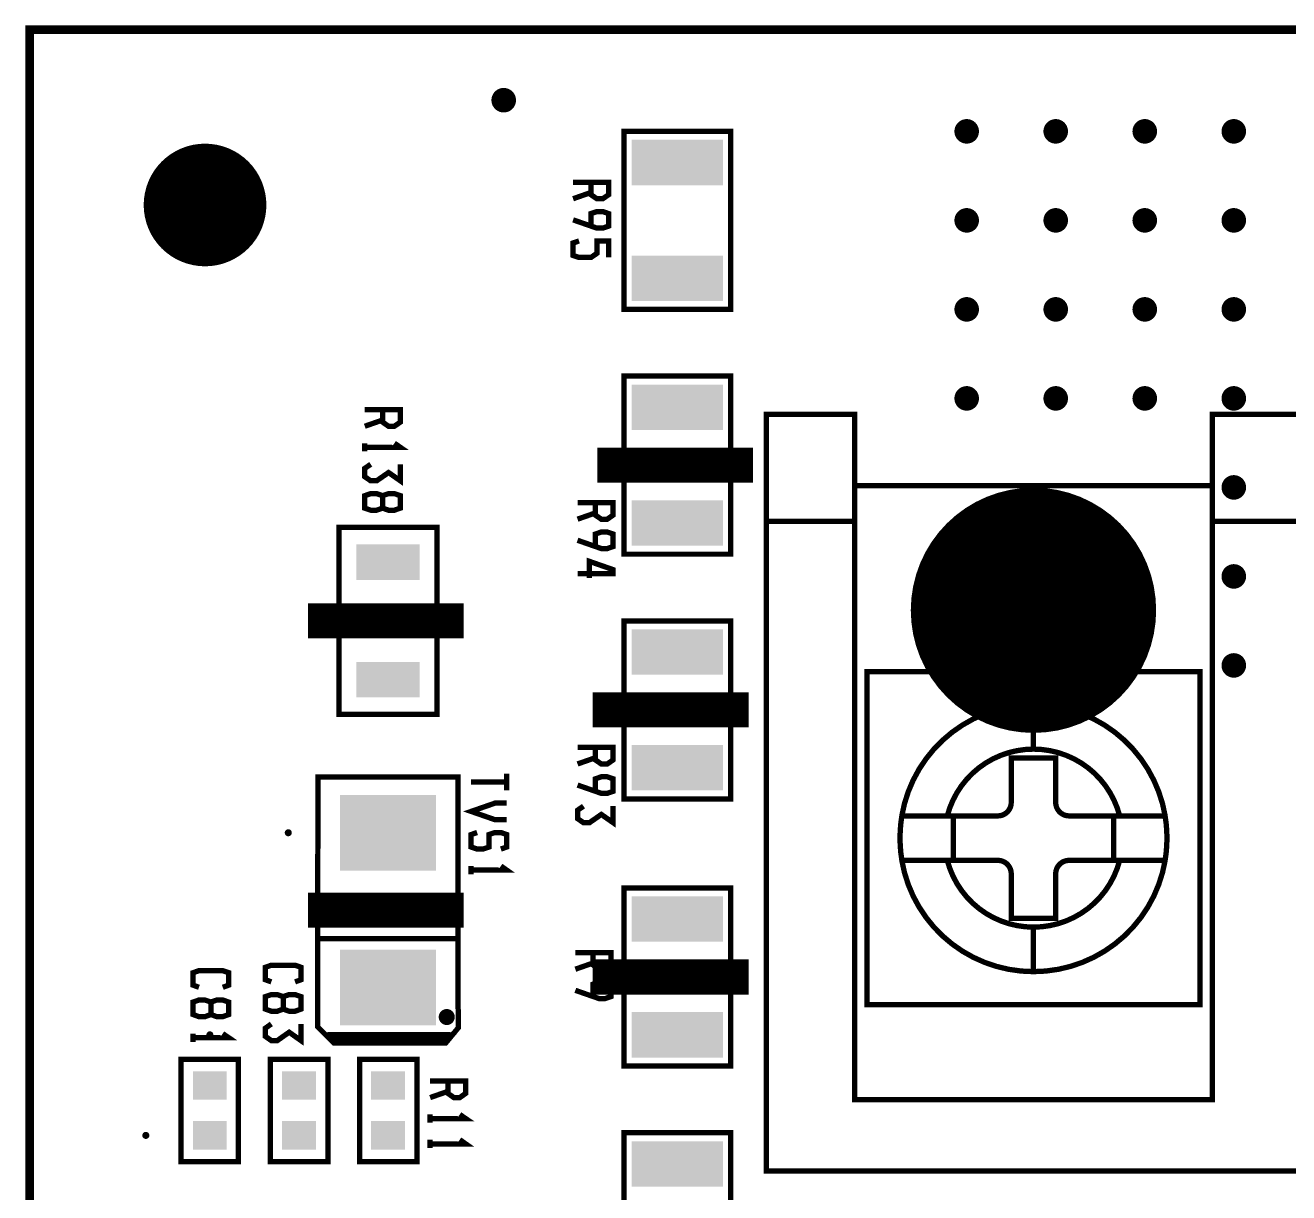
# Model space of a CAD drawing. Extents: x 20 to 372, y 176 to 359.
# Drawn here: x 201.5 to 237.55, y 326.11 to 359.42 of the extents above; entities that cross this region are included whole.
import ezdxf

# ---------------------------------------------------------------- set-up
doc = ezdxf.new("R2010")
doc.units = 0
doc.header["$MEASUREMENT"] = 0
doc.layers.get('0').update_dxf_attribs({"linetype": 'CONTINUOUS'})
for name, color, linetype in [('25-334-1_DRL', 1, 'CONTINUOUS'), ('25-334-1_SMB', 253, 'CONTINUOUS'), ('25-334-1_SSB', 1, 'CONTINUOUS'), ('THRUHOLE_NPT', 15, 'CONTINUOUS')]:
    doc.layers.add(name, color=color, linetype=linetype)

# ---------------------------------------------------------------- blocks, each defined once
blk = doc.blocks.new('ROUND_1')
at = {"const_width": 1.75006}
blk.add_lwpolyline([(-0.87503, 0, 1), (0.87503, 0, 1)], format="xyb", close=True, dxfattribs=at)
blk = doc.blocks.new('ROUND_32')
at = {"const_width": 0.35052}
blk.add_lwpolyline([(-0.17526, 0, 1), (0.17526, 0, 1)], format="xyb", close=True, dxfattribs=at)
blk = doc.blocks.new('ROUND_42')
at = {"const_width": 0.35052}
blk.add_lwpolyline([(-0.17526, 0, 1), (0.17526, 0, 1)], format="xyb", close=True, dxfattribs=at)
blk = doc.blocks.new('ROUND_77')
at = {"const_width": 2.00025}
blk.add_lwpolyline([(-1.000124, 0, 1), (1.000124, 0, 1)], format="xyb", close=True, dxfattribs=at)
blk = doc.blocks.new('ROUND_85')
at = {"const_width": 0.10033}
blk.add_lwpolyline([(-0.050164, 0, 1), (0.050164, 0, 1)], format="xyb", close=True, dxfattribs=at)
blk = doc.blocks.new('ROUND_15')
at = {"const_width": 3.50012}
blk.add_lwpolyline([(-1.75006, 0, 1), (1.75006, 0, 1)], format="xyb", close=True, dxfattribs=at)
blk = doc.blocks.new('RECTANGLE_26')
blk.add_solid([(0.4826, 0.4064), (0.4826, -0.4064), (-0.4826, 0.4064), (-0.4826, -0.4064)])
blk = doc.blocks.new('RECTANGLE_46')
blk.add_solid([(1.30048, 0.6477), (1.30048, -0.6477), (-1.30048, 0.6477), (-1.30048, -0.6477)])
blk = doc.blocks.new('RECTANGLE_48')
blk.add_solid([(0.9017, 0.508), (0.9017, -0.508), (-0.9017, 0.508), (-0.9017, -0.508)])
blk = doc.blocks.new('RECTANGLE_60')
blk.add_solid([(1.3716, 1.0795), (1.3716, -1.0795), (-1.3716, 1.0795), (-1.3716, -1.0795)])

msp = doc.modelspace()

# ---------------------------------------------------------------- linework, layer by layer
at = {"layer": '25-334-1_DRL'}
for points, const_width in [([(371.631, 359.296), (371.631, 186.296), (201.631, 186.296), (201.631, 359.296), (371.631, 359.296)], 0.254), ([(217.821, 346.87), (222.266, 346.87)], 1.001), ([(214.011, 342.425), (209.566, 342.425)], 1.001), ([(222.139, 339.885), (217.694, 339.885)], 1.001), ([(214.011, 334.17), (209.566, 334.17)], 1.001), ([(217.694, 332.265), (222.139, 332.265)], 1.001)]:
    msp.add_lwpolyline(points, dxfattribs=dict(at, const_width=const_width))
at = {"layer": '25-334-1_SSB', "const_width": 0.152}
for points in [[(218.964, 351.315), (221.631, 351.315), (221.631, 356.395), (218.583, 356.395), (218.583, 351.315), (218.964, 351.315)], [(217.641, 354.945), (217.641, 354.589), (217.811, 354.472), (217.981, 354.472), (218.149, 354.589), (218.149, 354.945), (217.133, 354.945)], [(217.641, 354.65), (217.133, 354.472)], [(217.641, 353.692), (217.641, 354.048), (217.811, 354.106), (217.981, 354.106), (218.149, 354.048), (218.149, 353.692), (217.981, 353.634), (217.811, 353.634), (217.133, 353.87)], [(217.303, 353.268), (217.133, 353.21), (217.133, 352.854), (217.303, 352.796), (217.641, 352.796), (217.811, 352.913), (217.811, 353.268), (218.149, 353.268), (218.149, 352.796)], [(218.964, 344.33), (221.631, 344.33), (221.631, 349.41), (218.583, 349.41), (218.583, 344.33), (218.964, 344.33)], [(211.698, 348.455), (211.698, 348.099), (211.868, 347.98), (212.035, 347.98), (212.206, 348.099), (212.206, 348.455), (211.19, 348.455)], [(211.698, 348.158), (211.19, 347.98)], [(222.647, 345.27), (225.162, 345.27), (225.162, 348.318), (222.647, 348.318), (222.647, 345.27), (222.647, 326.728), (250.587, 326.728), (250.587, 345.27), (248.073, 345.27), (248.073, 348.318), (250.587, 348.318), (250.587, 345.27)], [(248.073, 345.27), (248.073, 328.76), (237.862, 328.76), (237.862, 345.27), (235.373, 345.27), (235.373, 348.318), (237.862, 348.318), (237.862, 345.27)], [(211.19, 347.261), (211.19, 347.497)], [(211.19, 347.378), (212.206, 347.378), (212.035, 347.497)], [(211.36, 346.895), (211.19, 346.778), (211.19, 346.54), (211.36, 346.423), (211.527, 346.423), (211.868, 346.659), (212.206, 346.423), (212.206, 346.895)], [(211.698, 345.643), (211.868, 345.585), (212.035, 345.585), (212.206, 345.643), (212.206, 345.999), (212.035, 346.057), (211.868, 346.057), (211.698, 345.999), (211.698, 345.643), (211.527, 345.585), (211.36, 345.585), (211.19, 345.643), (211.19, 345.999), (211.36, 346.057), (211.527, 346.057), (211.698, 345.999)], [(225.162, 346.286), (235.373, 346.286)], [(217.768, 345.801), (217.768, 345.445), (217.938, 345.328), (218.108, 345.328), (218.276, 345.445), (218.276, 345.801), (217.26, 345.801)], [(217.768, 345.506), (217.26, 345.328)], [(225.162, 345.27), (225.162, 328.76), (235.373, 328.76), (235.373, 345.27)], [(210.455, 345.092), (213.249, 345.092), (213.249, 339.758), (210.455, 339.758), (210.455, 345.092)], [(217.768, 344.548), (217.768, 344.904), (217.938, 344.962), (218.108, 344.962), (218.276, 344.904), (218.276, 344.548), (218.108, 344.49), (217.938, 344.49), (217.26, 344.726)], [(217.6, 343.652), (217.6, 344.124), (218.276, 343.888), (218.276, 343.769), (217.26, 343.769)], [(218.964, 337.345), (221.631, 337.345), (221.631, 342.425), (218.583, 342.425), (218.583, 337.345), (218.964, 337.345)], [(235.017, 340.977), (235.017, 331.477), (225.518, 331.477), (225.518, 340.977), (235.017, 340.977)], [(230.267, 340.037), (230.267, 338.767)], [(217.768, 338.816), (217.768, 338.46), (217.938, 338.343), (218.108, 338.343), (218.276, 338.46), (218.276, 338.816), (217.26, 338.816)], [(217.768, 338.521), (217.26, 338.343)], [(230.902, 337.243), (230.902, 338.513), (229.632, 338.513), (229.632, 337.243)], [(215.241, 337.591), (215.241, 338.064)], [(213.849, 331.975), (213.851, 336.329), (213.851, 337.967), (209.853, 337.967), (209.846, 330.842), (210.303, 330.385), (213.503, 330.385), (213.859, 330.817), (213.849, 331.975)], [(214.225, 337.827), (215.241, 337.827)], [(217.768, 337.563), (217.768, 337.919), (217.938, 337.977), (218.108, 337.977), (218.276, 337.919), (218.276, 337.563), (218.108, 337.505), (217.938, 337.505), (217.26, 337.741)], [(215.241, 336.753), (214.903, 336.753), (214.225, 336.989), (214.903, 337.225), (215.241, 337.225)], [(217.43, 337.139), (217.26, 337.022), (217.26, 336.784), (217.43, 336.667), (217.6, 336.667), (217.938, 336.903), (218.276, 336.667), (218.276, 337.139)], [(226.513, 336.862), (226.511, 336.862)], [(226.513, 336.862), (227.809, 336.862), (229.251, 336.862)], [(227.981, 335.592), (227.981, 336.862)], [(234.022, 336.862), (232.726, 336.862), (231.283, 336.862)], [(232.553, 336.862), (232.553, 335.592)], [(234.024, 336.862), (234.022, 336.862)], [(215.073, 335.915), (215.241, 335.973), (215.241, 336.329), (215.073, 336.387), (214.903, 336.387), (214.733, 336.329), (214.733, 335.973), (214.565, 335.915), (214.395, 335.915), (214.225, 335.973), (214.225, 336.329), (214.395, 336.387)], [(226.513, 335.592), (227.809, 335.592), (229.251, 335.592)], [(234.022, 335.592), (232.726, 335.592), (231.283, 335.592)], [(234.022, 335.592), (234.024, 335.592)], [(214.225, 335.193), (214.225, 335.432)], [(214.225, 335.313), (215.241, 335.313), (215.073, 335.432)], [(229.632, 335.211), (229.632, 333.941), (230.902, 333.941), (230.902, 335.211)], [(221.25, 334.805), (218.583, 334.805), (218.583, 329.725), (221.631, 329.725), (221.631, 334.805), (221.25, 334.805)], [(213.808, 333.357), (209.871, 333.357)], [(230.267, 332.417), (230.267, 333.687)], [(217.705, 332.961), (217.705, 332.605), (217.875, 332.486), (218.045, 332.486), (218.213, 332.605), (218.213, 332.961), (217.197, 332.961)], [(217.705, 332.664), (217.197, 332.486)], [(206.46, 331.97), (206.292, 332.031), (206.292, 332.387), (206.46, 332.445), (207.138, 332.445), (207.308, 332.387), (207.308, 332.031), (207.138, 331.97)], [(208.525, 332.125), (208.355, 332.186), (208.355, 332.542), (208.525, 332.6), (209.201, 332.6), (209.371, 332.542), (209.371, 332.186), (209.201, 332.125)], [(217.705, 331.706), (217.705, 332.062), (217.875, 332.123), (218.045, 332.123), (218.213, 332.062), (218.213, 331.706), (218.045, 331.648), (217.875, 331.648), (217.197, 331.884)], [(206.8, 331.193), (206.968, 331.132), (207.138, 331.132), (207.308, 331.193), (207.308, 331.549), (207.138, 331.607), (206.968, 331.607), (206.8, 331.549), (206.8, 331.193), (206.63, 331.132), (206.46, 331.132), (206.292, 331.193), (206.292, 331.549), (206.46, 331.607), (206.63, 331.607), (206.8, 331.549)], [(208.863, 331.348), (209.033, 331.287), (209.201, 331.287), (209.371, 331.348), (209.371, 331.704), (209.201, 331.762), (209.033, 331.762), (208.863, 331.704), (208.863, 331.348), (208.693, 331.287), (208.525, 331.287), (208.355, 331.348), (208.355, 331.704), (208.525, 331.762), (208.693, 331.762), (208.863, 331.704)], [(213.404, 331.208), (213.656, 331.208)], [(213.442, 331.246), (213.442, 330.995)], [(213.58, 331.264), (213.58, 330.977)], [(208.525, 330.924), (208.355, 330.804), (208.355, 330.568), (208.525, 330.449), (208.693, 330.449), (209.033, 330.688), (209.371, 330.449), (209.371, 330.924)], [(213.387, 331.071), (213.674, 331.071)], [(206.292, 330.413), (206.292, 330.649)], [(206.292, 330.533), (207.308, 330.533), (207.138, 330.649)], [(210.125, 330.614), (213.63, 330.614)], [(210.125, 330.614), (210.303, 330.436)], [(210.201, 330.538), (213.587, 330.538)], [(210.227, 330.614), (210.227, 330.512)], [(210.364, 330.614), (210.364, 330.436)], [(210.501, 330.614), (210.501, 330.436)], [(210.638, 330.614), (210.638, 330.436)], [(210.775, 330.614), (210.775, 330.436)], [(210.913, 330.614), (210.913, 330.436)], [(211.05, 330.614), (211.05, 330.436)], [(211.187, 330.614), (211.187, 330.436)], [(211.324, 330.614), (211.324, 330.436)], [(211.461, 330.614), (211.461, 330.436)], [(211.598, 330.614), (211.598, 330.436)], [(211.736, 330.614), (211.736, 330.436)], [(211.873, 330.614), (211.873, 330.436)], [(212.01, 330.614), (212.01, 330.436)], [(212.147, 330.614), (212.147, 330.436)], [(212.284, 330.614), (212.284, 330.436)], [(212.421, 330.614), (212.421, 330.436)], [(212.559, 330.614), (212.559, 330.436)], [(212.696, 330.614), (212.696, 330.436)], [(212.833, 330.614), (212.833, 330.436)], [(212.97, 330.614), (212.97, 330.436)], [(213.107, 330.614), (213.107, 330.436)], [(213.244, 330.614), (213.244, 330.436)], [(213.382, 330.614), (213.382, 330.436)], [(213.63, 330.588), (213.503, 330.436)], [(213.519, 330.614), (213.519, 330.454)], [(213.707, 330.639), (213.63, 330.588)], [(213.63, 330.614), (213.656, 330.588)], [(213.757, 330.69), (213.656, 330.588)], [(213.757, 330.69), (213.707, 330.639)], [(210.303, 330.436), (213.503, 330.436)], [(205.947, 329.915), (205.947, 326.994), (207.585, 326.994), (207.585, 329.915), (205.947, 329.915)], [(210.138, 326.994), (210.138, 329.915), (208.5, 329.915), (208.5, 326.994), (210.138, 326.994)], [(212.678, 326.994), (212.678, 329.915), (211.04, 329.915), (211.04, 326.994), (212.678, 326.994)], [(213.562, 329.298), (213.562, 328.943), (213.732, 328.823), (213.9, 328.823), (214.07, 328.943), (214.07, 329.298), (213.054, 329.298)], [(213.562, 329.001), (213.054, 328.823)], [(213.054, 328.104), (213.054, 328.341)], [(213.054, 328.224), (214.07, 328.224), (213.9, 328.341)], [(213.054, 327.386), (213.054, 327.622)], [(213.054, 327.502), (214.07, 327.502), (213.9, 327.622)], [(221.25, 327.82), (218.583, 327.82), (218.583, 322.74), (221.631, 322.74), (221.631, 327.82), (221.25, 327.82)]]:
    msp.add_lwpolyline(points, dxfattribs=at)
for points in [[(226.511, 336.862, -0.365977), (230.267, 340.037)], [(230.267, 340.037, -0.365977), (234.024, 336.862)], [(227.809, 336.862, -0.341981), (230.267, 338.767)], [(230.267, 338.767, -0.341982), (232.726, 336.862)], [(229.632, 337.243, -0.414214), (229.251, 336.862)], [(231.283, 336.862, -0.414214), (230.902, 337.243)], [(226.46, 336.227, -0.041915), (226.513, 336.862)], [(234.022, 336.862, -0.041915), (234.075, 336.227)], [(226.513, 335.592, -0.041915), (226.46, 336.227)], [(234.075, 336.227, -0.041915), (234.022, 335.592)], [(230.267, 332.417, -0.365977), (226.511, 335.592)], [(230.267, 333.687, -0.341982), (227.809, 335.592)], [(229.251, 335.592, -0.414214), (229.632, 335.211)], [(234.024, 335.592, -0.365977), (230.267, 332.417)], [(232.726, 335.592, -0.341981), (230.267, 333.687)], [(230.902, 335.211, -0.414214), (231.283, 335.592)], [(213.376, 331.122, -0.414214), (213.529, 331.274)], [(213.529, 331.274, -0.414214), (213.681, 331.122)], [(213.529, 330.969, -0.414214), (213.376, 331.122)], [(213.681, 331.122, -0.414214), (213.529, 330.969)]]:
    msp.add_lwpolyline(points, format="xyb", dxfattribs=at)

# ---------------------------------------------------------------- block references
at = {"layer": '25-334-1_DRL', "xscale": -1}
for name, p in [('ROUND_42', (215.154, 357.284)), ('ROUND_32', (228.362, 356.395)), ('ROUND_32', (230.902, 356.395)), ('ROUND_32', (233.442, 356.395)), ('ROUND_32', (235.982, 356.395)), ('ROUND_1', (206.633, 354.294)), ('ROUND_32', (228.362, 353.855)), ('ROUND_32', (230.902, 353.855)), ('ROUND_32', (233.442, 353.855)), ('ROUND_32', (235.982, 353.855)), ('ROUND_32', (228.362, 351.315)), ('ROUND_32', (230.902, 351.315)), ('ROUND_32', (233.442, 351.315)), ('ROUND_32', (235.982, 351.315)), ('ROUND_32', (228.362, 348.775)), ('ROUND_32', (230.902, 348.775)), ('ROUND_32', (233.442, 348.775)), ('ROUND_32', (235.982, 348.775)), ('ROUND_32', (235.982, 346.235)), ('ROUND_77', (230.267, 342.73)), ('ROUND_32', (235.982, 343.695)), ('ROUND_32', (235.982, 341.155)), ('ROUND_85', (209.008, 336.38)), ('ROUND_85', (206.772, 330.614)), ('ROUND_85', (204.944, 327.744))]:
    msp.add_blockref(name, p, dxfattribs=at)
at = {"layer": '25-334-1_SMB', "xscale": -1}
for name, p in [('RECTANGLE_46', (220.107, 355.506)), ('ROUND_1', (206.633, 354.294)), ('RECTANGLE_46', (220.107, 352.204)), ('RECTANGLE_46', (220.107, 348.521)), ('ROUND_15', (230.267, 342.73)), ('RECTANGLE_46', (220.107, 345.219)), ('RECTANGLE_48', (211.852, 344.101)), ('RECTANGLE_46', (220.107, 341.536)), ('RECTANGLE_48', (211.852, 340.748)), ('RECTANGLE_46', (220.107, 338.234)), ('RECTANGLE_60', (211.852, 336.38)), ('RECTANGLE_46', (220.107, 333.916)), ('RECTANGLE_60', (211.852, 331.96)), ('RECTANGLE_46', (220.107, 330.614)), ('RECTANGLE_26', (206.772, 329.166)), ('RECTANGLE_26', (209.312, 329.166)), ('RECTANGLE_26', (211.852, 329.166)), ('RECTANGLE_26', (206.772, 327.744)), ('RECTANGLE_26', (209.312, 327.744)), ('RECTANGLE_26', (211.852, 327.744)), ('RECTANGLE_46', (220.107, 326.931))]:
    msp.add_blockref(name, p, dxfattribs=at)
at = {"layer": 'THRUHOLE_NPT', "xscale": -1}
msp.add_blockref('ROUND_1', (206.633, 354.294), dxfattribs=at)

doc.saveas('drawing.dxf')
